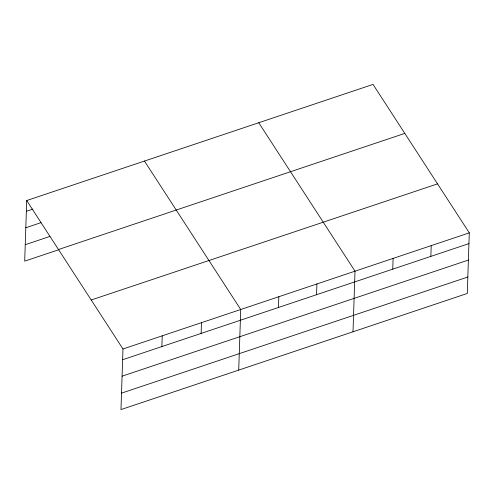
<?xml version="1.0" encoding="UTF-8"?>
<svg xmlns="http://www.w3.org/2000/svg" width="494" height="494" viewBox="0 0 494 494"><rect width="100%" height="100%" fill="white"/><g stroke="black" fill="none" stroke-linecap="round" stroke-linejoin="round"><path stroke-width="0.74" d="M26.713 200.539L122.981 348.986L120.968 409.588L467.287 293.461L469.3 232.853L373.032 84.412L26.713 200.539L24.7 261.147L58.86 249.692M161.871 346.578L162.23 335.821M201.12 333.413L201.478 322.662M238.719 370.105L240.726 309.503L144.458 161.056M278.468 307.478L278.826 296.727M316.561 294.702L316.92 283.951M353.006 331.783L355.013 271.175L258.745 122.734M392.755 269.156L393.107 258.405M430.848 256.38L431.206 245.629M26.355 211.29L32.894 209.098M25.805 227.746L41.07 222.627M25.243 244.697L49.956 236.41M58.477 249.526L404.802 133.399M91.211 300L437.53 183.867M122.981 348.986L469.3 232.853M122.623 359.737L468.942 243.61M122.08 376.187L468.398 260.06M121.518 393.138L467.837 277.011"/></g></svg>
